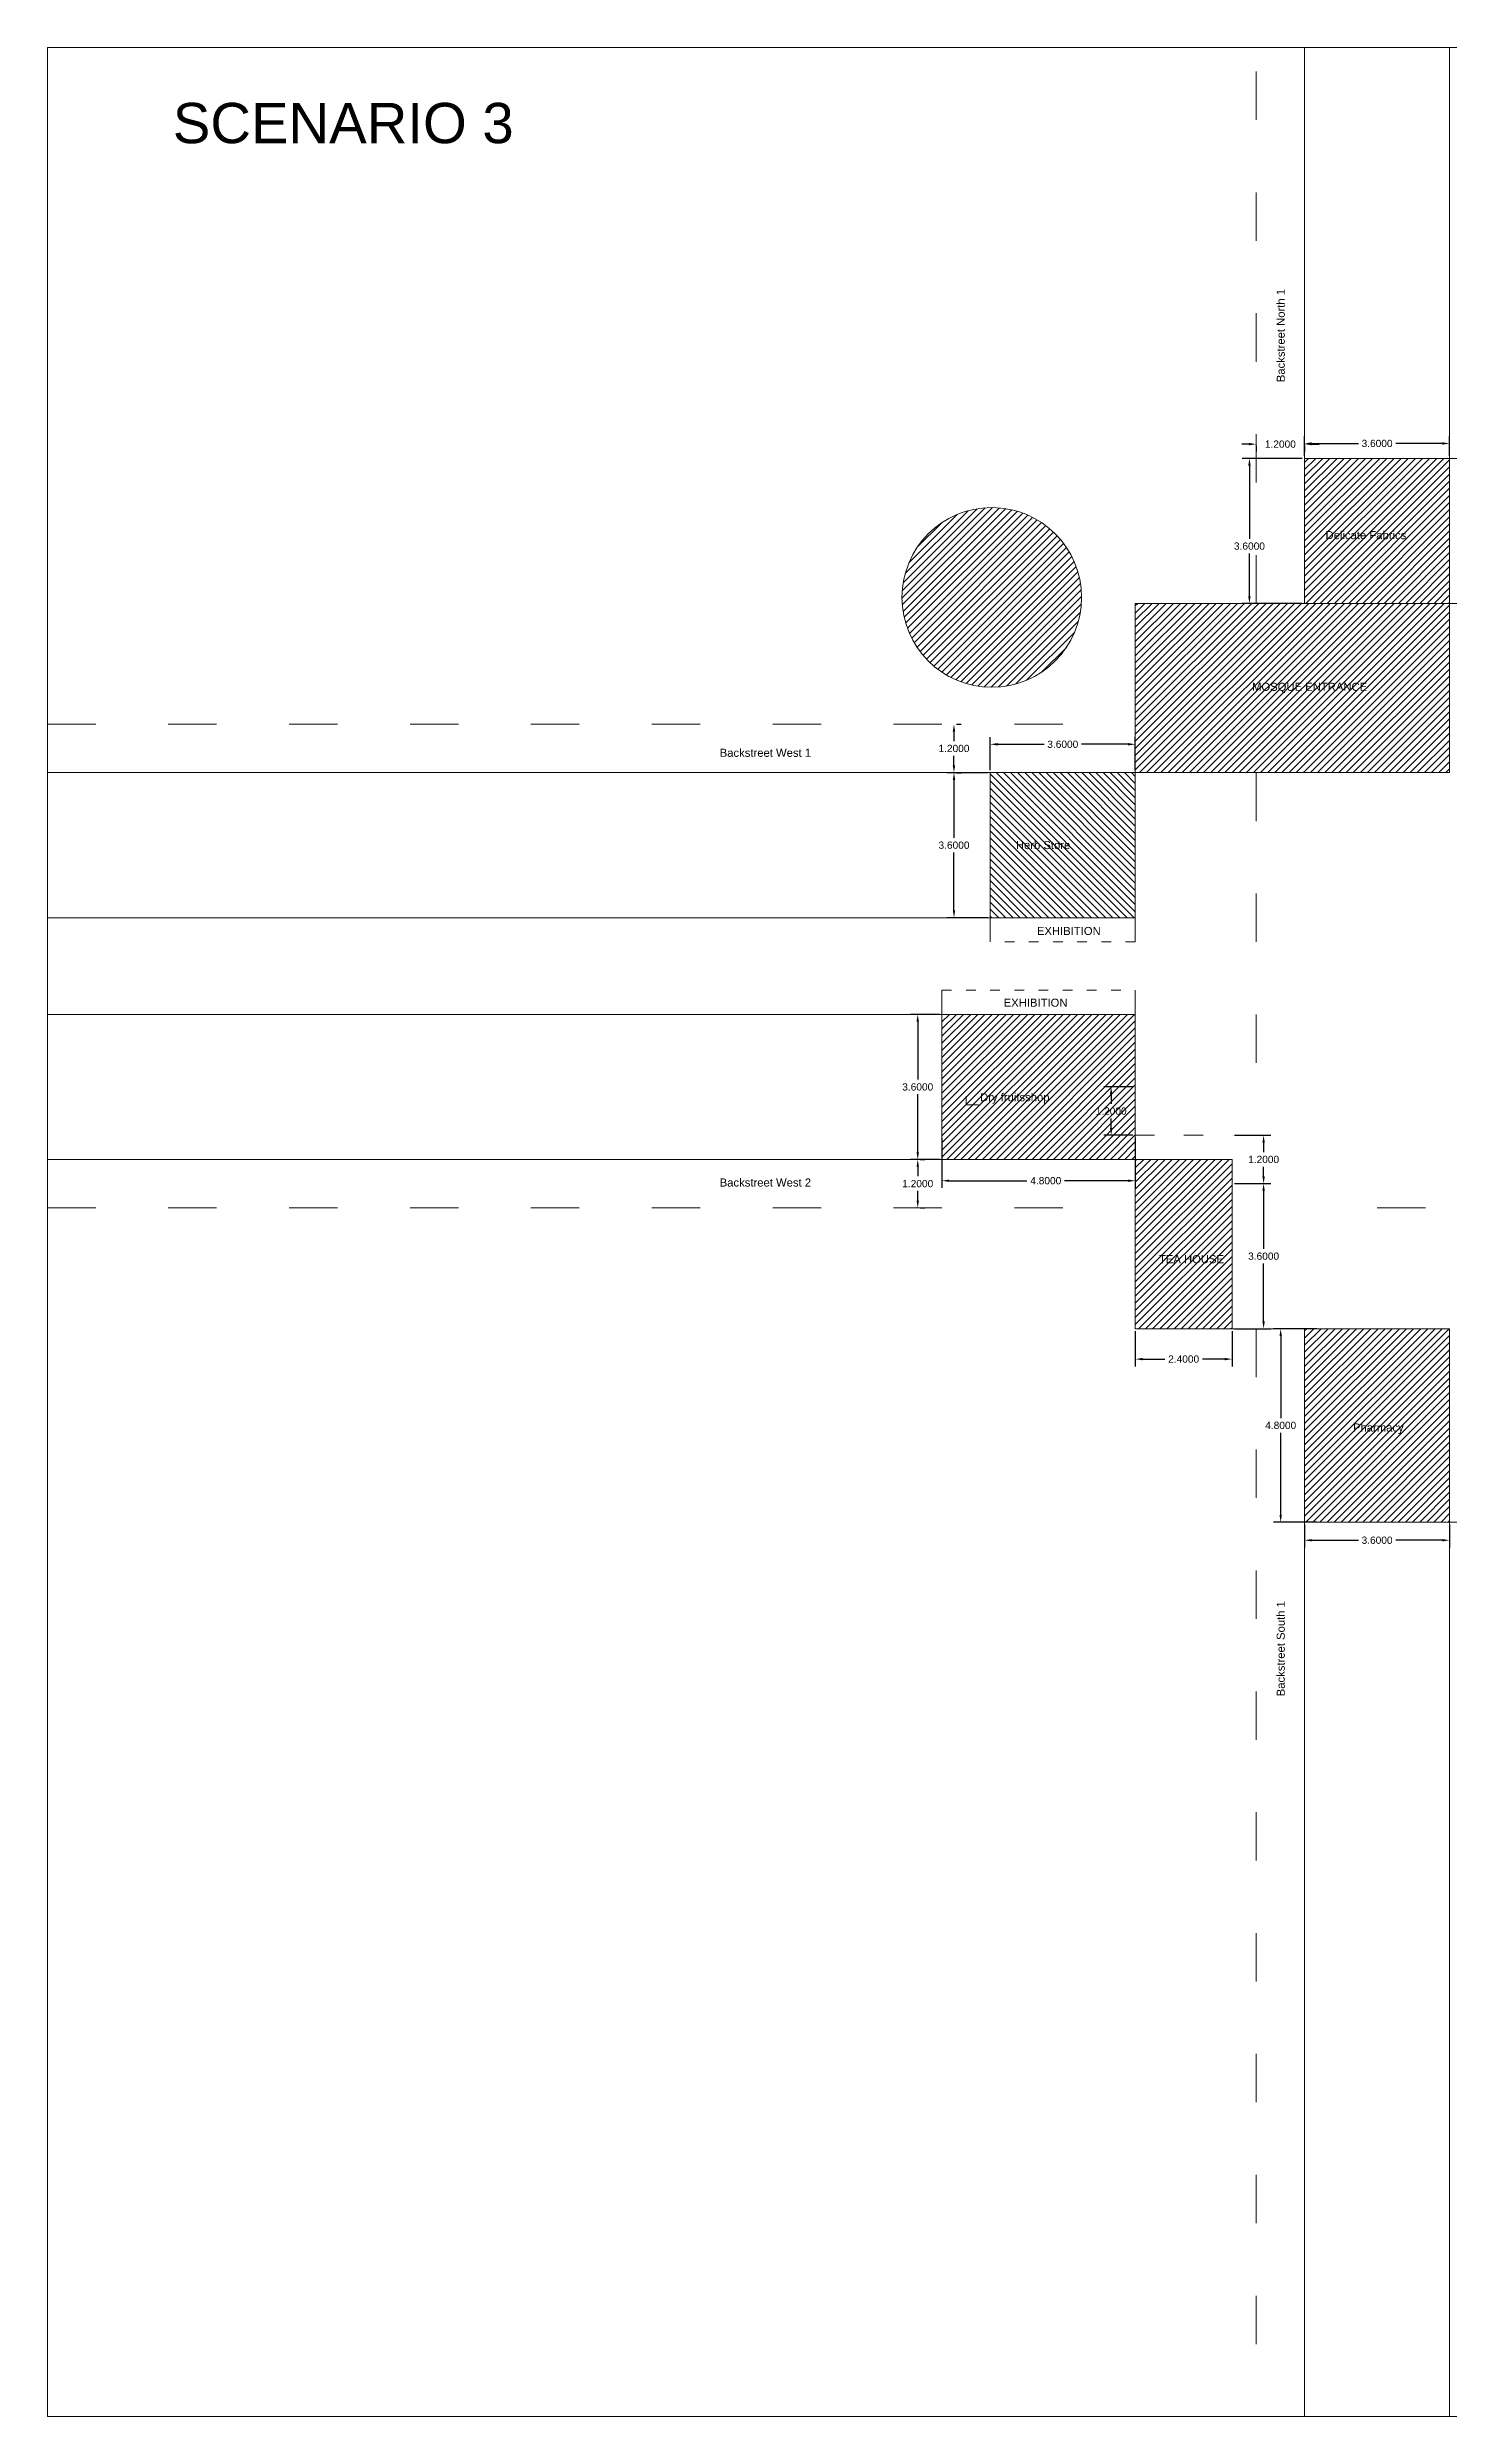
# Model space of a CAD drawing. Header units: inches. Extents: x 164 to 379, y 38 to 328.
# Drawn here: x 176.9 to 211.7, y 268.7 to 327.5 of the extents above; entities that cross this region are included whole.
import ezdxf

# ---------------------------------------------------------------- set-up
doc = ezdxf.new("R2010")
doc.units = ezdxf.units.IN
doc.header["$MEASUREMENT"] = 0
doc.linetypes.add('ACAD_ISO03W100', pattern=[30, 12, -18])
for name, color, linetype, lineweight in [('BoundaryBackstreet', 7, 'ACAD_ISO03W100', 13), ('Fountain', 170, 'Continuous', 13), ('RedCross', 30, 'Continuous', 13), ('Restaurant&Shop', 104, 'Continuous', 13), ('Store', 131, 'Continuous', 13), ('TEXT', 7, 'Continuous', 13), ('Walkway Junction', 7, 'Continuous', 13)]:
    doc.layers.add(name, color=color, linetype=linetype, lineweight=lineweight)
doc.styles.get("Standard").update_dxf_attribs({"font": 'arial.ttf'})
doc.dimstyles.get("Standard").update_dxf_attribs({"dimtxt": 0.18, "dimasz": 0.18, "dimexe": 0.18, "dimexo": 0.0625, "dimgap": 0.09, "dimtad": 0, "dimtih": 1, "dimtoh": 1, "dimdec": 4, "dimzin": 0, "dimdsep": 46, "dimtxsty": 'Standard', "dimcen": 0.09, "dimadec": 0, "dimazin": 0, "dimtfac": 1, "dimtdec": 4, "dimtofl": 0, "dimtmove": 0, "dimatfit": 3, "dimfxl": 0, "dimtolj": 1, "dimtzin": 0, "dimarcsym": 0})

# ---------------------------------------------------------------- blocks, each defined once
blk = doc.blocks.new('A$C40AA3693')
at = {"layer": 'RedCross'}
h = blk.add_hatch(dxfattribs=at)
h.set_pattern_fill('ANSI31', color=256)
h.set_pattern_definition([(45, (-197.71975, -102.92209), (-0.08838835, 0.08838835), [])])
h.paths.add_polyline_path([(0, 4.2), (7.8, 4.2), (7.8, 0), (0, 0)])
blk.add_lwpolyline([(0, 4.2), (7.8, 4.2), (7.8, 0), (0, 0)], close=True, dxfattribs=at)
at = {"layer": 'TEXT', "insert": (2.897, 2.231), "char_height": 0.2, "attachment_point": 1}
blk.add_mtext_dynamic_manual_height_columns('MOSQUE ENTRANCE', width=3.58638, gutter_width=1, heights=[0], dxfattribs=at)
blk = doc.blocks.new('*D79')
at = {"layer": 'Defpoints', "color": 0, "transparency": 16777216}
for p in [(203.853, 301.738), (203.253, 300.538), (203.853, 300.538)]:
    blk.add_point(p, dxfattribs=at)
at = {"layer": 'Restaurant&Shop', "color": 0, "lineweight": -2, "transparency": 16777216}
for p, q in [((203.791, 301.738), (203.073, 301.738)), ((203.253, 301.558), (203.253, 301.32)), ((203.791, 300.538), (203.073, 300.538)), ((203.253, 300.718), (203.253, 300.956))]:
    blk.add_line(p, q, dxfattribs=at)
at = {"layer": 'Restaurant&Shop', "color": 0, "transparency": 16777216}
for points in [[(203.223, 301.558), (203.283, 301.558), (203.253, 301.738)], [(203.223, 300.718), (203.283, 300.718), (203.253, 300.538)]]:
    blk.add_solid(points, dxfattribs=at)
at = {"layer": 'Restaurant&Shop', "color": 0, "transparency": 16777216, "insert": (203.253, 301.138), "char_height": 0.18, "attachment_point": 5}
blk.add_mtext('\\A1;1.2000', dxfattribs=at)
blk = doc.blocks.new('*D95')
at = {"layer": 'Defpoints', "color": 0, "transparency": 16777216}
for p in [(203.853, 295.738), (206.253, 295.738), (206.253, 294.984)]:
    blk.add_point(p, dxfattribs=at)
at = {"layer": 'Restaurant&Shop', "color": 0, "lineweight": -2, "transparency": 16777216}
for p, q in [((203.853, 295.676), (203.853, 294.804)), ((206.253, 295.676), (206.253, 294.804)), ((204.033, 294.984), (204.588, 294.984)), ((206.073, 294.984), (205.518, 294.984))]:
    blk.add_line(p, q, dxfattribs=at)
at = {"layer": 'Restaurant&Shop', "color": 0, "transparency": 16777216}
for points in [[(204.033, 295.014), (204.033, 294.954), (203.853, 294.984)], [(206.073, 295.014), (206.073, 294.954), (206.253, 294.984)]]:
    blk.add_solid(points, dxfattribs=at)
at = {"layer": 'Restaurant&Shop', "color": 0, "transparency": 16777216, "insert": (205.053, 294.984), "char_height": 0.18, "attachment_point": 5}
blk.add_mtext('\\A1;2.4000', dxfattribs=at)
blk = doc.blocks.new('*D96')
at = {"layer": 'Defpoints', "color": 0, "transparency": 16777216}
for p in [(206.253, 299.338), (207.037, 299.338), (206.253, 295.738)]:
    blk.add_point(p, dxfattribs=at)
at = {"layer": 'Restaurant&Shop', "color": 0, "lineweight": -2, "transparency": 16777216}
for p, q in [((206.316, 299.338), (207.217, 299.338)), ((207.037, 299.158), (207.037, 297.72)), ((207.037, 295.918), (207.037, 297.356)), ((206.316, 295.738), (207.217, 295.738))]:
    blk.add_line(p, q, dxfattribs=at)
at = {"layer": 'Restaurant&Shop', "color": 0, "transparency": 16777216}
for points in [[(207.007, 299.158), (207.067, 299.158), (207.037, 299.338)], [(207.007, 295.918), (207.067, 295.918), (207.037, 295.738)]]:
    blk.add_solid(points, dxfattribs=at)
at = {"layer": 'Restaurant&Shop', "color": 0, "transparency": 16777216, "insert": (207.037, 297.538), "char_height": 0.18, "attachment_point": 5}
blk.add_mtext('\\A1;3.6000', dxfattribs=at)
blk = doc.blocks.new('*D97')
at = {"layer": 'Defpoints', "color": 0, "transparency": 16777216}
for p in [(206.253, 300.538), (206.253, 299.338), (207.037, 299.338)]:
    blk.add_point(p, dxfattribs=at)
at = {"layer": 'Restaurant&Shop', "color": 0, "lineweight": -2, "transparency": 16777216}
for p, q in [((206.316, 300.538), (207.217, 300.538)), ((207.037, 300.358), (207.037, 300.12)), ((206.316, 299.338), (207.217, 299.338)), ((207.037, 299.518), (207.037, 299.756))]:
    blk.add_line(p, q, dxfattribs=at)
at = {"layer": 'Restaurant&Shop', "color": 0, "transparency": 16777216}
for points in [[(207.007, 300.358), (207.067, 300.358), (207.037, 300.538)], [(207.007, 299.518), (207.067, 299.518), (207.037, 299.338)]]:
    blk.add_solid(points, dxfattribs=at)
at = {"layer": 'Restaurant&Shop', "color": 0, "transparency": 16777216, "insert": (207.037, 299.938), "char_height": 0.18, "attachment_point": 5}
blk.add_mtext('\\A1;1.2000', dxfattribs=at)
blk = doc.blocks.new('A$C29A25D2F')
at = {"layer": 'Store'}
h = blk.add_hatch(dxfattribs=at)
h.set_pattern_fill('ANSI31', color=256)
h.set_pattern_definition([(45, (-202.51975, -107.12209), (-0.08838835, 0.08838835), [])])
h.paths.add_polyline_path([(-1.2, 3.6), (2.4, 3.6), (2.4, 0), (-1.2, 0)])
for p, q in [((2.4, 3.6), (3, 3.6)), ((3, 0), (2.4, 0))]:
    blk.add_line(p, q, dxfattribs=at)
at = {"layer": 'Store', "linetype": 'ACAD_ISO03W100', "ltscale": 0.02}
blk.add_line((3, 3.6), (3, 0), dxfattribs=at)
at = {"layer": 'Store'}
blk.add_lwpolyline([(-1.2, 3.6), (2.4, 3.6), (2.4, 0), (-1.2, 0)], close=True, dxfattribs=at)
blk = doc.blocks.new('*D82')
at = {"layer": 'Defpoints', "color": 0, "transparency": 16777216}
for p in [(211.653, 317.708), (208.053, 317.338), (211.653, 317.338)]:
    blk.add_point(p, dxfattribs=at)
at = {"layer": 'Store', "color": 0, "lineweight": -2, "transparency": 16777216}
for p, q in [((208.053, 317.401), (208.053, 317.888)), ((208.233, 317.708), (209.39, 317.708)), ((211.473, 317.708), (210.316, 317.708)), ((211.653, 317.401), (211.653, 317.888))]:
    blk.add_line(p, q, dxfattribs=at)
at = {"layer": 'Store', "color": 0, "transparency": 16777216}
for points in [[(208.233, 317.738), (208.233, 317.678), (208.053, 317.708)], [(211.473, 317.738), (211.473, 317.678), (211.653, 317.708)]]:
    blk.add_solid(points, dxfattribs=at)
at = {"layer": 'Store', "color": 0, "transparency": 16777216, "insert": (209.853, 317.708), "char_height": 0.18, "attachment_point": 5}
blk.add_mtext('\\A1;3.6000', dxfattribs=at)
blk = doc.blocks.new('*D83')
at = {"layer": 'Defpoints', "color": 0, "transparency": 16777216}
for p in [(208.053, 317.338), (206.685, 313.738), (208.053, 313.738)]:
    blk.add_point(p, dxfattribs=at)
at = {"layer": 'Store', "color": 0, "lineweight": -2, "transparency": 16777216}
for p, q in [((207.991, 317.338), (206.505, 317.338)), ((206.685, 317.158), (206.685, 315.342)), ((206.685, 313.918), (206.685, 314.978)), ((207.991, 313.738), (206.505, 313.738))]:
    blk.add_line(p, q, dxfattribs=at)
at = {"layer": 'Store', "color": 0, "transparency": 16777216}
for points in [[(206.655, 317.158), (206.715, 317.158), (206.685, 317.338)], [(206.655, 313.918), (206.715, 313.918), (206.685, 313.738)]]:
    blk.add_solid(points, dxfattribs=at)
at = {"layer": 'Store', "color": 0, "transparency": 16777216, "insert": (206.685, 315.16), "char_height": 0.18, "attachment_point": 5}
blk.add_mtext('\\A1;3.6000', dxfattribs=at)
blk = doc.blocks.new('*D100')
at = {"layer": 'Defpoints', "color": 0, "transparency": 16777216}
for p in [(200.253, 309.538), (199.353, 305.938), (200.253, 305.938)]:
    blk.add_point(p, dxfattribs=at)
at = {"layer": 'Store', "color": 0, "lineweight": -2, "transparency": 16777216}
for p, q in [((200.191, 309.538), (199.173, 309.538)), ((199.353, 309.358), (199.353, 307.92)), ((199.353, 306.118), (199.353, 307.556)), ((200.191, 305.938), (199.173, 305.938))]:
    blk.add_line(p, q, dxfattribs=at)
at = {"layer": 'Store', "color": 0, "transparency": 16777216}
for points in [[(199.323, 309.358), (199.383, 309.358), (199.353, 309.538)], [(199.323, 306.118), (199.383, 306.118), (199.353, 305.938)]]:
    blk.add_solid(points, dxfattribs=at)
at = {"layer": 'Store', "color": 0, "transparency": 16777216, "insert": (199.353, 307.738), "char_height": 0.18, "attachment_point": 5}
blk.add_mtext('\\A1;3.6000', dxfattribs=at)
blk = doc.blocks.new('*D101')
at = {"layer": 'Defpoints', "color": 0, "transparency": 16777216}
for p in [(203.853, 310.242), (200.253, 309.538), (203.853, 309.539)]:
    blk.add_point(p, dxfattribs=at)
at = {"layer": 'Store', "color": 0, "lineweight": -2, "transparency": 16777216}
for p, q in [((200.253, 309.601), (200.253, 310.422)), ((200.433, 310.242), (201.59, 310.242)), ((203.673, 310.242), (202.516, 310.242)), ((203.853, 309.601), (203.853, 310.422))]:
    blk.add_line(p, q, dxfattribs=at)
at = {"layer": 'Store', "color": 0, "transparency": 16777216}
for points in [[(200.433, 310.272), (200.433, 310.212), (200.253, 310.242)], [(203.673, 310.272), (203.673, 310.212), (203.853, 310.242)]]:
    blk.add_solid(points, dxfattribs=at)
at = {"layer": 'Store', "color": 0, "transparency": 16777216, "insert": (202.053, 310.242), "char_height": 0.18, "attachment_point": 5}
blk.add_mtext('\\A1;3.6000', dxfattribs=at)
blk = doc.blocks.new('A$C4CCC1A8E')
at = {"layer": 'Store'}
h = blk.add_hatch(dxfattribs=at)
h.set_pattern_fill('ANSI31', color=256)
h.set_pattern_definition([(45, (-192.91975, -93.92209), (-0.08838835, 0.08838835), [])])
h.paths.add_polyline_path([(4.8, 2.4), (0, 2.4), (0, -1.2), (4.8, -1.2)])
at = {"layer": 'Store', "linetype": 'ACAD_ISO03W100', "ltscale": 0.02}
blk.add_line((0, 3), (4.8, 3), dxfattribs=at)
at = {"layer": 'Store'}
for p, q in [((0, 3), (0, 2.4)), ((4.8, 3), (4.8, 2.4))]:
    blk.add_line(p, q, dxfattribs=at)
blk.add_lwpolyline([(4.8, 2.4), (0, 2.4), (0, -1.2), (4.8, -1.2)], close=True, dxfattribs=at)
at = {"layer": 'TEXT', "insert": (1.533, 2.791), "char_height": 0.2, "attachment_point": 1}
blk.add_mtext_dynamic_manual_height_columns('EXHIBITION', width=3.58638, gutter_width=1, heights=[0], dxfattribs=at)
blk = doc.blocks.new('*D102')
at = {"layer": 'Defpoints', "color": 0, "transparency": 16777216}
for p in [(199.053, 303.538), (198.453, 299.938), (199.053, 299.938)]:
    blk.add_point(p, dxfattribs=at)
at = {"layer": 'Store', "color": 0, "lineweight": -2, "transparency": 16777216}
for p, q in [((198.991, 303.538), (198.273, 303.538)), ((198.453, 303.358), (198.453, 301.92)), ((198.453, 300.118), (198.453, 301.556)), ((198.991, 299.938), (198.273, 299.938))]:
    blk.add_line(p, q, dxfattribs=at)
at = {"layer": 'Store', "color": 0, "transparency": 16777216}
for points in [[(198.423, 303.358), (198.483, 303.358), (198.453, 303.538)], [(198.423, 300.118), (198.483, 300.118), (198.453, 299.938)]]:
    blk.add_solid(points, dxfattribs=at)
at = {"layer": 'Store', "color": 0, "transparency": 16777216, "insert": (198.453, 301.738), "char_height": 0.18, "attachment_point": 5}
blk.add_mtext('\\A1;3.6000', dxfattribs=at)
blk = doc.blocks.new('*D85')
at = {"layer": 'Defpoints', "color": 0, "transparency": 16777216}
for p in [(199.053, 300.538), (203.853, 300.538), (203.853, 299.411)]:
    blk.add_point(p, dxfattribs=at)
at = {"layer": 'Store', "color": 0, "lineweight": -2, "transparency": 16777216}
for p, q in [((199.053, 300.476), (199.053, 299.231)), ((203.853, 300.476), (203.853, 299.231)), ((199.233, 299.411), (201.164, 299.411)), ((203.673, 299.411), (202.098, 299.411))]:
    blk.add_line(p, q, dxfattribs=at)
at = {"layer": 'Store', "color": 0, "transparency": 16777216}
for points in [[(199.233, 299.441), (199.233, 299.381), (199.053, 299.411)], [(203.673, 299.441), (203.673, 299.381), (203.853, 299.411)]]:
    blk.add_solid(points, dxfattribs=at)
at = {"layer": 'Store', "color": 0, "transparency": 16777216, "insert": (201.631, 299.411), "char_height": 0.18, "attachment_point": 5}
blk.add_mtext('\\A1;4.8000', dxfattribs=at)
blk = doc.blocks.new('*D103')
at = {"layer": 'Defpoints', "color": 0, "transparency": 16777216}
for p in [(208.053, 290.938), (211.653, 290.938), (211.653, 290.488)]:
    blk.add_point(p, dxfattribs=at)
at = {"layer": 'Store', "color": 0, "lineweight": -2, "transparency": 16777216}
for p, q in [((208.053, 290.876), (208.053, 290.308)), ((208.233, 290.488), (209.39, 290.488)), ((211.473, 290.488), (210.316, 290.488)), ((211.653, 290.876), (211.653, 290.308))]:
    blk.add_line(p, q, dxfattribs=at)
at = {"layer": 'Store', "color": 0, "transparency": 16777216}
for points in [[(208.233, 290.518), (208.233, 290.458), (208.053, 290.488)], [(211.473, 290.518), (211.473, 290.458), (211.653, 290.488)]]:
    blk.add_solid(points, dxfattribs=at)
at = {"layer": 'Store', "color": 0, "transparency": 16777216, "insert": (209.853, 290.488), "char_height": 0.18, "attachment_point": 5}
blk.add_mtext('\\A1;3.6000', dxfattribs=at)
blk = doc.blocks.new('*D86')
at = {"layer": 'Defpoints', "color": 0, "transparency": 16777216}
for p in [(207.461, 295.738), (208.42, 295.738), (208.42, 290.938)]:
    blk.add_point(p, dxfattribs=at)
at = {"layer": 'Store', "color": 0, "lineweight": -2, "transparency": 16777216}
for p, q in [((208.358, 295.738), (207.281, 295.738)), ((207.461, 295.558), (207.461, 293.52)), ((207.461, 291.118), (207.461, 293.156)), ((208.358, 290.938), (207.281, 290.938))]:
    blk.add_line(p, q, dxfattribs=at)
at = {"layer": 'Store', "color": 0, "transparency": 16777216}
for points in [[(207.431, 295.558), (207.491, 295.558), (207.461, 295.738)], [(207.431, 291.118), (207.491, 291.118), (207.461, 290.938)]]:
    blk.add_solid(points, dxfattribs=at)
at = {"layer": 'Store', "color": 0, "transparency": 16777216, "insert": (207.461, 293.338), "char_height": 0.18, "attachment_point": 5}
blk.add_mtext('\\A1;4.8000', dxfattribs=at)
blk = doc.blocks.new('*D91')
at = {"layer": 'Defpoints', "color": 0, "transparency": 16777216}
for p in [(199.352, 310.738), (199.352, 310.738), (199.352, 309.538)]:
    blk.add_point(p, dxfattribs=at)
at = {"layer": 'Store', "color": 0, "lineweight": -2, "transparency": 16777216}
for p, q in [((199.352, 310.558), (199.352, 310.32)), ((199.415, 310.738), (199.532, 310.738)), ((199.352, 309.718), (199.352, 309.956)), ((199.415, 309.538), (199.532, 309.538))]:
    blk.add_line(p, q, dxfattribs=at)
at = {"layer": 'Store', "color": 0, "transparency": 16777216}
for points in [[(199.322, 310.558), (199.382, 310.558), (199.352, 310.738)], [(199.322, 309.718), (199.382, 309.718), (199.352, 309.538)]]:
    blk.add_solid(points, dxfattribs=at)
at = {"layer": 'Store', "color": 0, "transparency": 16777216, "insert": (199.352, 310.138), "char_height": 0.18, "attachment_point": 5}
blk.add_mtext('\\A1;1.2000', dxfattribs=at)
blk = doc.blocks.new('*D93')
at = {"layer": 'Defpoints', "color": 0, "transparency": 16777216}
for p in [(198.453, 299.938), (198.453, 299.938), (198.453, 298.738)]:
    blk.add_point(p, dxfattribs=at)
at = {"layer": 'Store', "color": 0, "lineweight": -2, "transparency": 16777216}
for p, q in [((198.516, 299.938), (198.633, 299.938)), ((198.453, 299.758), (198.453, 299.52)), ((198.453, 298.918), (198.453, 299.156)), ((198.516, 298.738), (198.633, 298.738))]:
    blk.add_line(p, q, dxfattribs=at)
at = {"layer": 'Store', "color": 0, "transparency": 16777216}
for points in [[(198.423, 299.758), (198.483, 299.758), (198.453, 299.938)], [(198.423, 298.918), (198.483, 298.918), (198.453, 298.738)]]:
    blk.add_solid(points, dxfattribs=at)
at = {"layer": 'Store', "color": 0, "transparency": 16777216, "insert": (198.453, 299.338), "char_height": 0.18, "attachment_point": 5}
blk.add_mtext('\\A1;1.2000', dxfattribs=at)
blk = doc.blocks.new('*D94')
at = {"layer": 'Defpoints', "color": 0, "transparency": 16777216}
for p in [(206.853, 317.708), (206.853, 317.691), (208.053, 317.708)]:
    blk.add_point(p, dxfattribs=at)
at = {"layer": 'TEXT', "color": 0, "lineweight": -2, "transparency": 16777216}
for p, q in [((206.673, 317.691), (206.493, 317.691)), ((206.853, 317.646), (206.853, 317.511)), ((208.053, 317.646), (208.053, 317.511)), ((208.233, 317.691), (208.413, 317.691))]:
    blk.add_line(p, q, dxfattribs=at)
at = {"layer": 'TEXT', "color": 0, "transparency": 16777216}
for points in [[(206.673, 317.721), (206.673, 317.661), (206.853, 317.691)], [(208.233, 317.721), (208.233, 317.661), (208.053, 317.691)]]:
    blk.add_solid(points, dxfattribs=at)
at = {"layer": 'TEXT', "color": 0, "transparency": 16777216, "insert": (207.453, 317.691), "char_height": 0.18, "attachment_point": 5}
blk.add_mtext('\\A1;1.2000', dxfattribs=at)

msp = doc.modelspace()

# ---------------------------------------------------------------- hatches: boundary and pattern name
at = {"layer": 'Fountain', "true_color": 0xf4ee51}
h = msp.add_hatch(dxfattribs=at)
h.set_pattern_fill('ANSI31', color=41)
h.set_pattern_definition([(45, (6.13327, 206.61615), (-0.08838835, 0.08838835), [])])
edge = h.paths.add_edge_path()
edge.add_arc((200.29096, 313.88811), 2.22894, 0, 360)
at = {"layer": 'Restaurant&Shop'}
h = msp.add_hatch(dxfattribs=at)
h.set_pattern_fill('ANSI31', color=256)
h.set_pattern_definition([(45, (-9.46673, 206.61615), (-0.08838835, 0.08838835), [])])
h.paths.add_polyline_path([(203.85302, 299.93824), (206.25302, 299.93824), (206.25302, 295.73824), (203.85302, 295.73824)])
at = {"layer": 'Store'}
h = msp.add_hatch(dxfattribs=at)
h.set_pattern_fill('ANSI31', color=256)
h.set_pattern_definition([(45, (6.73327, 206.61615), (-0.08838835, 0.08838835), [])])
h.paths.add_polyline_path([(211.65302, 295.73824), (208.05303, 295.73824), (208.05303, 290.93824), (211.65302, 290.93824)])

# ---------------------------------------------------------------- linework, layer by layer
at = {"layer": 'BoundaryBackstreet', "ltscale": 0.1}
for p, q in [((206.85302, 313.73824), (206.85302, 327.53824)), ((176.85302, 310.73824), (203.85302, 310.73824)), ((206.85302, 309.53824), (206.85302, 301.73971)), ((176.85302, 298.73824), (203.85302, 298.73824)), ((209.85302, 298.73824), (218.85302, 298.73824)), ((206.85302, 295.73824), (206.85302, 268.73824))]:
    msp.add_line(p, q, dxfattribs=at)
at = {"layer": 'Fountain', "color": 41, "true_color": 0xf4ee51}
msp.add_circle((200.29096, 313.88811), 2.22894, dxfattribs=at)
at = {"layer": 'Restaurant&Shop', "linetype": 'ACAD_ISO03W100', "ltscale": 0.04}
msp.add_line((203.85302, 300.53824), (206.25302, 300.53824), dxfattribs=at)
at = {"layer": 'Restaurant&Shop'}
msp.add_line((203.85302, 300.53824), (203.85302, 295.73824), dxfattribs=at)
msp.add_lwpolyline([(203.85302, 299.93824), (206.25302, 299.93824), (206.25302, 295.73824), (203.85302, 295.73824)], close=True, dxfattribs=at)
at = {"layer": 'Store'}
for p, q in [((206.95124, 313.73824), (206.35124, 313.73824)), ((211.05302, 295.73824), (211.65302, 295.73824)), ((212.25302, 290.93824), (211.65302, 290.93824))]:
    msp.add_line(p, q, dxfattribs=at)
msp.add_lwpolyline([(211.65302, 295.73824), (208.05303, 295.73824), (208.05303, 290.93824), (211.65302, 290.93824)], close=True, dxfattribs=at)
at = {"layer": 'TEXT'}
for p, q in [((199.05302, 303.53824), (199.05302, 299.93824)), ((199.65302, 301.29464), (199.65302, 301.51312)), ((199.96117, 301.29464), (199.65302, 301.29464))]:
    msp.add_line(p, q, dxfattribs=at)
msp.add_lwpolyline([(176.85302, 327.53824), (280.05302, 327.53824), (280.05302, 268.73824), (176.85302, 268.73824)], close=True, dxfattribs=at)
at = {"layer": 'Walkway Junction'}
for p, q in [((208.05302, 327.53824), (208.05302, 317.33824)), ((211.65302, 327.53824), (211.65302, 317.33824)), ((203.85302, 313.73824), (211.65302, 313.73824)), ((176.85302, 309.53865), (203.85302, 309.53865)), ((176.85302, 305.93824), (203.85302, 305.93824)), ((176.85302, 303.53824), (199.05302, 303.53824)), ((176.85302, 299.93824), (203.85302, 299.93824)), ((203.85302, 295.73824), (211.65302, 295.73824)), ((208.05303, 295.73824), (208.05303, 268.73824)), ((211.65302, 290.93824), (211.65302, 268.73824))]:
    msp.add_line(p, q, dxfattribs=at)

# ---------------------------------------------------------------- block references
at = {"layer": 'Fountain'}
for name, p in [('A$C29A25D2F', (209.25302, 313.73824)), ('A$C40AA3693', (203.85302, 309.53824)), ('A$C4CCC1A8E', (199.05302, 301.13824))]:
    msp.add_blockref(name, p, dxfattribs=at)
at = {"layer": 'Fountain', "rotation": 270}
msp.add_blockref('A$C29A25D2F', (200.25302, 308.33824), dxfattribs=at)

# ---------------------------------------------------------------- texts
at = {"layer": 'TEXT'}
for s, width, insert, char_height, attachment_point in [('SCENARIO 3', 10.6688527, (179.96566, 326.16031), 1, 1), ('Delicate Fabrics', 3.5863752, (208.57381, 315.53354), 0.2, 1), ('Backstreet West 1', 3.5863752, (193.53893, 310.13155), 0.2, 1), ('Herb Store', 3.5863752, (200.88962, 307.84125), 0.2, 1), ('EXHIBITION', 3.5863752, (201.41081, 305.50662), 0.2, 7), ('Dry fruitsshop', 3.5863752, (200.00001, 301.58253), 0.2, 1), ('Backstreet West 2', 3.5863752, (193.53893, 299.46614), 0.2, 1), ('TEA HOUSE', 3.5863752, (204.4393, 297.56437), 0.2, 1), ('Pharmacy', 3.5863752, (209.25532, 293.38658), 0.2, 1)]:
    msp.add_mtext_dynamic_manual_height_columns(s, width=width, gutter_width=1, heights=[0], dxfattribs=dict(at, insert=insert, char_height=char_height, attachment_point=attachment_point))
at = {"layer": 'TEXT', "char_height": 0.2, "attachment_point": 1, "rotation": 90}
for s, insert in [('Backstreet North 1', (207.36199, 319.22908)), ('Backstreet South 1', (207.36199, 286.61607))]:
    msp.add_mtext_dynamic_manual_height_columns(s, width=3.5863752, gutter_width=1, heights=[0], dxfattribs=dict(at, insert=insert))

# ---------------------------------------------------------------- dimensions: what is measured, and where the dimension line sits
at = {"layer": 'Restaurant&Shop'}
for p1, p2, distance, picture, middle in [((203.85302, 301.73824), (203.85302, 300.53824), -0.6, '*D79', (203.25302, 301.13824)), ((206.25302, 300.53824), (206.25302, 299.33824), 0.78432, '*D97', (207.03734, 299.93824)), ((206.25302, 295.73824), (206.25302, 299.33824), -0.78432, '*D96', (207.03734, 297.53824)), ((203.85302, 295.73824), (206.25302, 295.73824), -0.75432, '*D95', (205.05302, 294.98392))]:
    dim = msp.add_aligned_dim(p1=p1, p2=p2, distance=distance, dimstyle='Standard', dxfattribs=at)
    dim.commit()
    dim.dimension.update_dxf_attribs({"geometry": picture, "text_midpoint": middle})
at = {"layer": 'Store'}
for p1, p2, distance, picture, middle in [((208.05302, 317.33824), (211.65302, 317.33824), 0.36987, '*D82', (209.85302, 317.70811)), ((199.35248, 309.53783), (199.35248, 310.73783), 0, '*D91', (199.35248, 310.13783)), ((200.25302, 309.53824), (203.85302, 309.53865), 0.70349, '*D101', (202.05294, 310.24194)), ((199.05302, 303.53824), (199.05302, 299.93824), -0.6, '*D102', (198.45302, 301.73824)), ((198.45302, 298.73824), (198.45302, 299.93824), 0, '*D93', (198.45302, 299.33824)), ((208.05303, 290.93824), (211.65302, 290.93824), -0.45057, '*D103', (209.85302, 290.48767))]:
    dim = msp.add_aligned_dim(p1=p1, p2=p2, distance=distance, dimstyle='Standard', dxfattribs=at)
    dim.commit()
    dim.dimension.update_dxf_attribs({"geometry": picture, "text_midpoint": middle})
for base, p1, p2, angle, picture, middle in [((206.68467, 313.73824), (208.05302, 317.33824), (208.05302, 313.73824), 270, '*D83', (206.68467, 315.16018)), ((199.35255, 305.93824), (200.25302, 309.53824), (200.25302, 305.93824), 270, '*D100', (199.35255, 307.73824)), ((203.85302, 299.41142), (199.05302, 300.53824), (203.85302, 300.53824), 0, '*D85', (201.63137, 299.41142)), ((207.4608, 295.73824), (208.42025, 290.93824), (208.42025, 295.73824), 90, '*D86', (207.4608, 293.33824))]:
    dim = msp.add_linear_dim(base=base, p1=p1, p2=p2, angle=angle, dimstyle='Standard', dxfattribs=at)
    dim.commit()
    dim.dimension.update_dxf_attribs({"geometry": picture, "text_midpoint": middle, "dimtype": 161})
at = {"layer": 'TEXT'}
dim = msp.add_linear_dim(base=(206.85302, 317.69061), p1=(208.05302, 317.70811), p2=(206.85302, 317.70811), dimstyle='Standard', dxfattribs=at)
dim.commit()
dim.dimension.update_dxf_attribs({"geometry": '*D94', "text_midpoint": (207.45302, 317.69061)})

doc.saveas('drawing.dxf')
